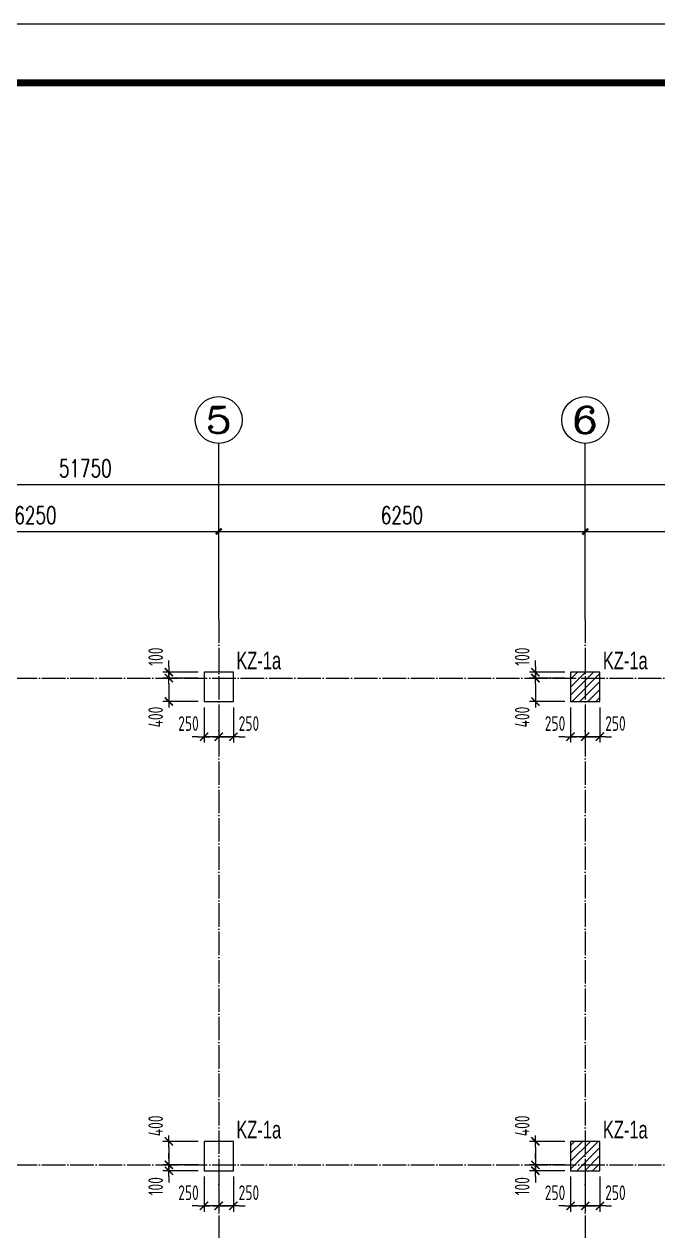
# Model space of a CAD drawing. Extents: x -441005 to 725361, y -182459 to 319313.
# Drawn here: x -4968 to 5838, y -18526 to 2050 of the extents above; entities that cross this region are included whole.
import ezdxf
from ezdxf.enums import TextEntityAlignment as Align

# ---------------------------------------------------------------- set-up
doc = ezdxf.new("R2010")
doc.units = 0
doc.header["$LTSCALE"] = 100
doc.linetypes.add('DOTE', pattern=[2.42, 2, -0.2, 0.02, -0.2])
doc.layers.get('0').update_dxf_attribs({"linetype": 'CONTINUOUS'})
doc.layers.get('Defpoints').update_dxf_attribs({"linetype": 'CONTINUOUS'})
for name, color, linetype in [('AXIS', 3, 'CONTINUOUS'), ('AXIS_TEXT', 7, 'CONTINUOUS'), ('COLU', 7, 'CONTINUOUS'), ('DOTE', 8, 'DOTE'), ('S审图修改', 2, 'CONTINUOUS'), ('TEXT', 7, 'CONTINUOUS'), ('图框', 7, 'CONTINUOUS')]:
    doc.layers.add(name, color=color, linetype=linetype)
doc.layers.add('COLU-平法定位', color=3, linetype='ByLayer', lineweight=18)
doc.styles.add('_TCH_AXIS', font='COMPLEX', dxfattribs={"bigfont": 'GBCBIG'})
doc.styles.add('_TCH_DIM_T3', font='simplex_.ttf', dxfattribs={"width": 0.705882, "bigfont": 'GBCBIG'})
doc.styles.add('BW_Dim', font='Bweng.shx', dxfattribs={"width": 0.7, "bigfont": 'hztxt.shx'})
doc.styles.add('COMPLEX', font='COMPLEX')
doc.styles.add('TCCAD_Dimension', font='Tssdeng.shx', dxfattribs={"width": 0.7, "bigfont": 'hztxt.shx'})
doc.dimstyles.new('_TCH_ARCH&&100', dxfattribs={"dimtxt": 297.5, "dimasz": 100, "dimexe": 250, "dimexo": 300, "dimgap": 126.25, "dimtad": 1, "dimdec": 0, "dimzin": 0, "dimdsep": 46, "dimtxsty": '_TCH_DIM_T3', "dimblk": 'ARCHTICK', "dimcen": 0.09, "dimclrt": 7, "dimazin": 2, "dimtfac": 1, "dimtdec": 0, "dimtix": 1, "dimtmove": 2, "dimatfit": 3, "dimfxl": 0, "dimtolj": 1, "dimtzin": 0, "dimarcsym": 0})
doc.dimstyles.new('TCCAD_100_100', dxfattribs={"dimtxt": 250, "dimasz": 100, "dimexe": 100, "dimexo": 100, "dimgap": 100, "dimtad": 1, "dimdec": 0, "dimzin": 0, "dimdsep": 46, "dimtxsty": 'TCCAD_Dimension', "dimblk": '_TCDBK100_100', "dimcen": 0, "dimclrt": 7, "dimadec": 0, "dimazin": 0, "dimtfac": 1, "dimtdec": 0, "dimtix": 1, "dimtmove": 2, "dimatfit": 3, "dimfxl": 0, "dimtolj": 1, "dimtzin": 0, "dimarcsym": 0})

# ---------------------------------------------------------------- blocks, each defined once
blk = doc.blocks.new('_AXISO')
blk.add_circle((0, 0), 0.5)
at = {"layer": 'AXIS_TEXT', "style": 'COMPLEX', "width": 1.041667}
blk.add_attdef('A', text='', height=0.56, dxfattribs=at).set_placement((-0.25, -0.28), (0.25, -0.28), align=Align.FIT)
blk = doc.blocks.new('_ArchTick')
at = {"color": 0, "linetype": 'ByBlock', "const_width": 0.4}
blk.add_lwpolyline([(-0.5, -0.5), (0.5, 0.5)], dxfattribs=at)
blk = doc.blocks.new('*D629')
at = {"layer": 'AXIS', "color": 0, "lineweight": -2}
for p, q in [((-7900, -7800), (-7900, -6350)), ((-1650, -7800), (-1650, -6350)), ((-7900, -6600), (-1650, -6600))]:
    blk.add_line(p, q, dxfattribs=at)
at = {"layer": 'Defpoints', "color": 0}
for p in [(-1650, -6600), (-7900, -8100), (-1650, -8100)]:
    blk.add_point(p, dxfattribs=at)
at = {"layer": 'AXIS', "color": 0, "lineweight": -2, "xscale": 100, "yscale": 100, "zscale": 100, "rotation": 180}
blk.add_blockref('_ArchTick', (-7900, -6600), dxfattribs=at)
at = {"layer": 'AXIS', "color": 0, "lineweight": -2, "xscale": 100, "yscale": 100, "zscale": 100}
blk.add_blockref('_ArchTick', (-1650, -6600), dxfattribs=at)
at = {"layer": 'AXIS', "color": 7, "insert": (-4775, -6324), "char_height": 297.5, "attachment_point": 5, "style": '_TCH_DIM_T3'}
blk.add_mtext('\\A1;6250', dxfattribs=at)
blk = doc.blocks.new('*D630')
at = {"layer": 'AXIS', "color": 0, "lineweight": -2}
for p, q in [((-1650, -7800), (-1650, -6350)), ((4600, -7800), (4600, -6350)), ((-1650, -6600), (4600, -6600))]:
    blk.add_line(p, q, dxfattribs=at)
at = {"layer": 'Defpoints', "color": 0}
for p in [(4600, -6600), (-1650, -8100), (4600, -8100)]:
    blk.add_point(p, dxfattribs=at)
at = {"layer": 'AXIS', "color": 0, "lineweight": -2, "xscale": 100, "yscale": 100, "zscale": 100, "rotation": 180}
blk.add_blockref('_ArchTick', (-1650, -6600), dxfattribs=at)
at = {"layer": 'AXIS', "color": 0, "lineweight": -2, "xscale": 100, "yscale": 100, "zscale": 100}
blk.add_blockref('_ArchTick', (4600, -6600), dxfattribs=at)
at = {"layer": 'AXIS', "color": 7, "insert": (1475, -6324), "char_height": 297.5, "attachment_point": 5, "style": '_TCH_DIM_T3'}
blk.add_mtext('\\A1;6250', dxfattribs=at)
blk = doc.blocks.new('*D631')
at = {"layer": 'AXIS', "color": 0, "lineweight": -2}
for p, q in [((4600, -7800), (4600, -6350)), ((10850, -7800), (10850, -6350)), ((4600, -6600), (10850, -6600))]:
    blk.add_line(p, q, dxfattribs=at)
at = {"layer": 'Defpoints', "color": 0}
for p in [(10850, -6600), (4600, -8100), (10850, -8100)]:
    blk.add_point(p, dxfattribs=at)
at = {"layer": 'AXIS', "color": 0, "lineweight": -2, "xscale": 100, "yscale": 100, "zscale": 100, "rotation": 180}
blk.add_blockref('_ArchTick', (4600, -6600), dxfattribs=at)
at = {"layer": 'AXIS', "color": 0, "lineweight": -2, "xscale": 100, "yscale": 100, "zscale": 100}
blk.add_blockref('_ArchTick', (10850, -6600), dxfattribs=at)
at = {"layer": 'AXIS', "color": 7, "insert": (7725, -6324), "char_height": 297.5, "attachment_point": 5, "style": '_TCH_DIM_T3'}
blk.add_mtext('\\A1;6250', dxfattribs=at)
blk = doc.blocks.new('*D639')
at = {"layer": 'AXIS', "color": 0, "lineweight": -2}
for p, q in [((-29800, -7800), (-29800, -5550)), ((21950, -7800), (21950, -5550)), ((-29800, -5800), (21950, -5800))]:
    blk.add_line(p, q, dxfattribs=at)
at = {"layer": 'Defpoints', "color": 0}
for p in [(21950, -5800), (-29800, -8100), (21950, -8100)]:
    blk.add_point(p, dxfattribs=at)
at = {"layer": 'AXIS', "color": 0, "lineweight": -2, "xscale": 100, "yscale": 100, "zscale": 100, "rotation": 180}
blk.add_blockref('_ArchTick', (-29800, -5800), dxfattribs=at)
at = {"layer": 'AXIS', "color": 0, "lineweight": -2, "xscale": 100, "yscale": 100, "zscale": 100}
blk.add_blockref('_ArchTick', (21950, -5800), dxfattribs=at)
at = {"layer": 'AXIS', "color": 7, "insert": (-3925, -5524), "char_height": 297.5, "attachment_point": 5, "style": '_TCH_DIM_T3'}
blk.add_mtext('\\A1;51750', dxfattribs=at)
blk = doc.blocks.new('_TCDBK100_100')
blk.add_line((-1, 0), (1, 0))
at = {"const_width": 0.25}
blk.add_lwpolyline([(-0.7, -0.7), (0.7, 0.7)], dxfattribs=at)
blk = doc.blocks.new('*D685')
at = {"layer": 'COLU-平法定位', "color": 0, "linetype": 'Continuous', "lineweight": -2}
for p, q in [((3750, -8900), (3750, -8800)), ((4250, -9000), (3650, -9000)), ((3750, -9000), (3750, -9100)), ((4250, -9100), (3650, -9100)), ((3750, -9200), (3750, -9300))]:
    blk.add_line(p, q, dxfattribs=at)
at = {"layer": 'Defpoints', "color": 0, "linetype": 'Continuous'}
for p in [(4350, -9000), (3750, -9100), (4350, -9100)]:
    blk.add_point(p, dxfattribs=at)
at = {"layer": 'COLU-平法定位', "color": 0, "linetype": 'Continuous', "lineweight": -2, "xscale": 100, "yscale": 100, "zscale": 100}
for p, rotation in [((3750, -9000), 270), ((3750, -9100), 90)]:
    blk.add_blockref('_TCDBK100_100', p, dxfattribs=dict(at, rotation=rotation))
at = {"layer": 'COLU-平法定位', "color": 7, "linetype": 'Continuous', "insert": (3525, -8735), "char_height": 250, "attachment_point": 5, "rotation": 90, "style": 'TCCAD_Dimension'}
blk.add_mtext('\\A1;100', dxfattribs=at)
blk = doc.blocks.new('*D686')
at = {"layer": 'COLU-平法定位', "color": 0, "linetype": 'Continuous', "lineweight": -2}
for p, q in [((4250, -9100), (3650, -9100)), ((3750, -9200), (3750, -9400)), ((4250, -9500), (3650, -9500))]:
    blk.add_line(p, q, dxfattribs=at)
at = {"layer": 'Defpoints', "color": 0, "linetype": 'Continuous'}
for p in [(4350, -9100), (3750, -9500), (4350, -9500)]:
    blk.add_point(p, dxfattribs=at)
at = {"layer": 'COLU-平法定位', "color": 0, "linetype": 'Continuous', "lineweight": -2, "xscale": 100, "yscale": 100, "zscale": 100}
for p, rotation in [((3750, -9100), 90), ((3750, -9500), 270)]:
    blk.add_blockref('_TCDBK100_100', p, dxfattribs=dict(at, rotation=rotation))
at = {"layer": 'COLU-平法定位', "color": 7, "linetype": 'Continuous', "insert": (3525, -9765), "char_height": 250, "attachment_point": 5, "rotation": 90, "style": 'TCCAD_Dimension'}
blk.add_mtext('\\A1;400', dxfattribs=at)
blk = doc.blocks.new('*D687')
at = {"layer": 'COLU-平法定位', "color": 0, "linetype": 'Continuous', "lineweight": -2}
for p, q in [((4600, -9600), (4600, -10200)), ((4850, -9600), (4850, -10200)), ((4500, -10100), (4400, -10100)), ((4850, -10100), (4600, -10100)), ((4950, -10100), (5050, -10100))]:
    blk.add_line(p, q, dxfattribs=at)
at = {"layer": 'Defpoints', "color": 0, "linetype": 'Continuous'}
for p in [(4600, -9500), (4850, -9500), (4600, -10100)]:
    blk.add_point(p, dxfattribs=at)
at = {"layer": 'COLU-平法定位', "color": 0, "linetype": 'Continuous', "lineweight": -2, "xscale": 100, "yscale": 100, "zscale": 100}
for p, rotation in [((4600, -10100), 2.334537313969202e-08), ((4850, -10100), 180.0000000233454)]:
    blk.add_blockref('_TCDBK100_100', p, dxfattribs=dict(at, rotation=rotation))
at = {"layer": 'COLU-平法定位', "color": 7, "linetype": 'Continuous', "insert": (5115, -9875), "char_height": 250, "attachment_point": 5, "rotation": 0, "style": 'TCCAD_Dimension'}
blk.add_mtext('\\A1;250', dxfattribs=at)
blk = doc.blocks.new('*D688')
at = {"layer": 'COLU-平法定位', "color": 0, "linetype": 'Continuous', "lineweight": -2}
for p, q in [((4350, -9600), (4350, -10200)), ((4600, -9600), (4600, -10200)), ((4250, -10100), (4150, -10100)), ((4600, -10100), (4350, -10100)), ((4700, -10100), (4800, -10100))]:
    blk.add_line(p, q, dxfattribs=at)
at = {"layer": 'Defpoints', "color": 0, "linetype": 'Continuous'}
for p in [(4350, -9500), (4600, -9500), (4350, -10100)]:
    blk.add_point(p, dxfattribs=at)
at = {"layer": 'COLU-平法定位', "color": 0, "linetype": 'Continuous', "lineweight": -2, "xscale": 100, "yscale": 100, "zscale": 100}
for p, rotation in [((4350, -10100), 2.334537313969202e-08), ((4600, -10100), 180.0000000233454)]:
    blk.add_blockref('_TCDBK100_100', p, dxfattribs=dict(at, rotation=rotation))
at = {"layer": 'COLU-平法定位', "color": 7, "linetype": 'Continuous', "insert": (4085, -9875), "char_height": 250, "attachment_point": 5, "rotation": 0, "style": 'TCCAD_Dimension'}
blk.add_mtext('\\A1;250', dxfattribs=at)
blk = doc.blocks.new('*D689')
at = {"layer": 'COLU-平法定位', "color": 0, "linetype": 'Continuous', "lineweight": -2}
for p, q in [((4250, -17000), (3650, -17000)), ((3750, -17100), (3750, -17300)), ((4250, -17400), (3650, -17400))]:
    blk.add_line(p, q, dxfattribs=at)
at = {"layer": 'Defpoints', "color": 0, "linetype": 'Continuous'}
for p in [(4350, -17000), (3750, -17400), (4350, -17400)]:
    blk.add_point(p, dxfattribs=at)
at = {"layer": 'COLU-平法定位', "color": 0, "linetype": 'Continuous', "lineweight": -2, "xscale": 100, "yscale": 100, "zscale": 100}
for p, rotation in [((3750, -17000), 90), ((3750, -17400), 270)]:
    blk.add_blockref('_TCDBK100_100', p, dxfattribs=dict(at, rotation=rotation))
at = {"layer": 'COLU-平法定位', "color": 7, "linetype": 'Continuous', "insert": (3525, -16735), "char_height": 250, "attachment_point": 5, "rotation": 90, "style": 'TCCAD_Dimension'}
blk.add_mtext('\\A1;400', dxfattribs=at)
blk = doc.blocks.new('*D690')
at = {"layer": 'COLU-平法定位', "color": 0, "linetype": 'Continuous', "lineweight": -2}
for p, q in [((3750, -17300), (3750, -17200)), ((4250, -17400), (3650, -17400)), ((3750, -17400), (3750, -17500)), ((4250, -17500), (3650, -17500)), ((3750, -17600), (3750, -17700))]:
    blk.add_line(p, q, dxfattribs=at)
at = {"layer": 'Defpoints', "color": 0, "linetype": 'Continuous'}
for p in [(4350, -17400), (3750, -17500), (4350, -17500)]:
    blk.add_point(p, dxfattribs=at)
at = {"layer": 'COLU-平法定位', "color": 0, "linetype": 'Continuous', "lineweight": -2, "xscale": 100, "yscale": 100, "zscale": 100}
for p, rotation in [((3750, -17400), 270), ((3750, -17500), 90)]:
    blk.add_blockref('_TCDBK100_100', p, dxfattribs=dict(at, rotation=rotation))
at = {"layer": 'COLU-平法定位', "color": 7, "linetype": 'Continuous', "insert": (3525, -17765), "char_height": 250, "attachment_point": 5, "rotation": 90, "style": 'TCCAD_Dimension'}
blk.add_mtext('\\A1;100', dxfattribs=at)
blk = doc.blocks.new('*D691')
at = {"layer": 'COLU-平法定位', "color": 0, "linetype": 'Continuous', "lineweight": -2}
for p, q in [((4600, -17600), (4600, -18200)), ((4850, -17600), (4850, -18200)), ((4500, -18100), (4400, -18100)), ((4850, -18100), (4600, -18100)), ((4950, -18100), (5050, -18100))]:
    blk.add_line(p, q, dxfattribs=at)
at = {"layer": 'Defpoints', "color": 0, "linetype": 'Continuous'}
for p in [(4600, -17500), (4850, -17500), (4600, -18100)]:
    blk.add_point(p, dxfattribs=at)
at = {"layer": 'COLU-平法定位', "color": 0, "linetype": 'Continuous', "lineweight": -2, "xscale": 100, "yscale": 100, "zscale": 100}
for p, rotation in [((4600, -18100), 2.334537313969202e-08), ((4850, -18100), 180.0000000233454)]:
    blk.add_blockref('_TCDBK100_100', p, dxfattribs=dict(at, rotation=rotation))
at = {"layer": 'COLU-平法定位', "color": 7, "linetype": 'Continuous', "insert": (5115, -17875), "char_height": 250, "attachment_point": 5, "rotation": 0, "style": 'TCCAD_Dimension'}
blk.add_mtext('\\A1;250', dxfattribs=at)
blk = doc.blocks.new('*D692')
at = {"layer": 'COLU-平法定位', "color": 0, "linetype": 'Continuous', "lineweight": -2}
for p, q in [((4350, -17600), (4350, -18200)), ((4600, -17600), (4600, -18200)), ((4250, -18100), (4150, -18100)), ((4600, -18100), (4350, -18100)), ((4700, -18100), (4800, -18100))]:
    blk.add_line(p, q, dxfattribs=at)
at = {"layer": 'Defpoints', "color": 0, "linetype": 'Continuous'}
for p in [(4350, -17500), (4600, -17500), (4350, -18100)]:
    blk.add_point(p, dxfattribs=at)
at = {"layer": 'COLU-平法定位', "color": 0, "linetype": 'Continuous', "lineweight": -2, "xscale": 100, "yscale": 100, "zscale": 100}
for p, rotation in [((4350, -18100), 2.334537313969202e-08), ((4600, -18100), 180.0000000233454)]:
    blk.add_blockref('_TCDBK100_100', p, dxfattribs=dict(at, rotation=rotation))
at = {"layer": 'COLU-平法定位', "color": 7, "linetype": 'Continuous', "insert": (4085, -17875), "char_height": 250, "attachment_point": 5, "rotation": 0, "style": 'TCCAD_Dimension'}
blk.add_mtext('\\A1;250', dxfattribs=at)
blk = doc.blocks.new('*D697')
at = {"layer": 'COLU-平法定位', "color": 0, "linetype": 'Continuous', "lineweight": -2}
for p, q in [((-2500, -8900), (-2500, -8800)), ((-2000, -9000), (-2600, -9000)), ((-2500, -9000), (-2500, -9100)), ((-2000, -9100), (-2600, -9100)), ((-2500, -9200), (-2500, -9300))]:
    blk.add_line(p, q, dxfattribs=at)
at = {"layer": 'Defpoints', "color": 0, "linetype": 'Continuous'}
for p in [(-1900, -9000), (-2500, -9100), (-1900, -9100)]:
    blk.add_point(p, dxfattribs=at)
at = {"layer": 'COLU-平法定位', "color": 0, "linetype": 'Continuous', "lineweight": -2, "xscale": 100, "yscale": 100, "zscale": 100}
for p, rotation in [((-2500, -9000), 270), ((-2500, -9100), 90)]:
    blk.add_blockref('_TCDBK100_100', p, dxfattribs=dict(at, rotation=rotation))
at = {"layer": 'COLU-平法定位', "color": 7, "linetype": 'Continuous', "insert": (-2725, -8735), "char_height": 250, "attachment_point": 5, "rotation": 90, "style": 'TCCAD_Dimension'}
blk.add_mtext('\\A1;100', dxfattribs=at)
blk = doc.blocks.new('*D698')
at = {"layer": 'COLU-平法定位', "color": 0, "linetype": 'Continuous', "lineweight": -2}
for p, q in [((-2000, -9100), (-2600, -9100)), ((-2500, -9200), (-2500, -9400)), ((-2000, -9500), (-2600, -9500))]:
    blk.add_line(p, q, dxfattribs=at)
at = {"layer": 'Defpoints', "color": 0, "linetype": 'Continuous'}
for p in [(-1900, -9100), (-2500, -9500), (-1900, -9500)]:
    blk.add_point(p, dxfattribs=at)
at = {"layer": 'COLU-平法定位', "color": 0, "linetype": 'Continuous', "lineweight": -2, "xscale": 100, "yscale": 100, "zscale": 100}
for p, rotation in [((-2500, -9100), 90), ((-2500, -9500), 270)]:
    blk.add_blockref('_TCDBK100_100', p, dxfattribs=dict(at, rotation=rotation))
at = {"layer": 'COLU-平法定位', "color": 7, "linetype": 'Continuous', "insert": (-2725, -9765), "char_height": 250, "attachment_point": 5, "rotation": 90, "style": 'TCCAD_Dimension'}
blk.add_mtext('\\A1;400', dxfattribs=at)
blk = doc.blocks.new('*D699')
at = {"layer": 'COLU-平法定位', "color": 0, "linetype": 'Continuous', "lineweight": -2}
for p, q in [((-1650, -9600), (-1650, -10200)), ((-1400, -9600), (-1400, -10200)), ((-1750, -10100), (-1850, -10100)), ((-1400, -10100), (-1650, -10100)), ((-1300, -10100), (-1200, -10100))]:
    blk.add_line(p, q, dxfattribs=at)
at = {"layer": 'Defpoints', "color": 0, "linetype": 'Continuous'}
for p in [(-1650, -9500), (-1400, -9500), (-1650, -10100)]:
    blk.add_point(p, dxfattribs=at)
at = {"layer": 'COLU-平法定位', "color": 0, "linetype": 'Continuous', "lineweight": -2, "xscale": 100, "yscale": 100, "zscale": 100}
for p, rotation in [((-1650, -10100), 2.334537313969202e-08), ((-1400, -10100), 180.0000000233454)]:
    blk.add_blockref('_TCDBK100_100', p, dxfattribs=dict(at, rotation=rotation))
at = {"layer": 'COLU-平法定位', "color": 7, "linetype": 'Continuous', "insert": (-1135, -9875), "char_height": 250, "attachment_point": 5, "rotation": 0, "style": 'TCCAD_Dimension'}
blk.add_mtext('\\A1;250', dxfattribs=at)
blk = doc.blocks.new('*D700')
at = {"layer": 'COLU-平法定位', "color": 0, "linetype": 'Continuous', "lineweight": -2}
for p, q in [((-1900, -9600), (-1900, -10200)), ((-1650, -9600), (-1650, -10200)), ((-2000, -10100), (-2100, -10100)), ((-1650, -10100), (-1900, -10100)), ((-1550, -10100), (-1450, -10100))]:
    blk.add_line(p, q, dxfattribs=at)
at = {"layer": 'Defpoints', "color": 0, "linetype": 'Continuous'}
for p in [(-1900, -9500), (-1650, -9500), (-1900, -10100)]:
    blk.add_point(p, dxfattribs=at)
at = {"layer": 'COLU-平法定位', "color": 0, "linetype": 'Continuous', "lineweight": -2, "xscale": 100, "yscale": 100, "zscale": 100}
for p, rotation in [((-1900, -10100), 2.334537313969202e-08), ((-1650, -10100), 180.0000000233454)]:
    blk.add_blockref('_TCDBK100_100', p, dxfattribs=dict(at, rotation=rotation))
at = {"layer": 'COLU-平法定位', "color": 7, "linetype": 'Continuous', "insert": (-2165, -9875), "char_height": 250, "attachment_point": 5, "rotation": 0, "style": 'TCCAD_Dimension'}
blk.add_mtext('\\A1;250', dxfattribs=at)
blk = doc.blocks.new('*D701')
at = {"layer": 'COLU-平法定位', "color": 0, "linetype": 'Continuous', "lineweight": -2}
for p, q in [((-2000, -17000), (-2600, -17000)), ((-2500, -17100), (-2500, -17300)), ((-2000, -17400), (-2600, -17400))]:
    blk.add_line(p, q, dxfattribs=at)
at = {"layer": 'Defpoints', "color": 0, "linetype": 'Continuous'}
for p in [(-1900, -17000), (-2500, -17400), (-1900, -17400)]:
    blk.add_point(p, dxfattribs=at)
at = {"layer": 'COLU-平法定位', "color": 0, "linetype": 'Continuous', "lineweight": -2, "xscale": 100, "yscale": 100, "zscale": 100}
for p, rotation in [((-2500, -17000), 90), ((-2500, -17400), 270)]:
    blk.add_blockref('_TCDBK100_100', p, dxfattribs=dict(at, rotation=rotation))
at = {"layer": 'COLU-平法定位', "color": 7, "linetype": 'Continuous', "insert": (-2725, -16735), "char_height": 250, "attachment_point": 5, "rotation": 90, "style": 'TCCAD_Dimension'}
blk.add_mtext('\\A1;400', dxfattribs=at)
blk = doc.blocks.new('*D702')
at = {"layer": 'COLU-平法定位', "color": 0, "linetype": 'Continuous', "lineweight": -2}
for p, q in [((-2500, -17300), (-2500, -17200)), ((-2000, -17400), (-2600, -17400)), ((-2500, -17400), (-2500, -17500)), ((-2000, -17500), (-2600, -17500)), ((-2500, -17600), (-2500, -17700))]:
    blk.add_line(p, q, dxfattribs=at)
at = {"layer": 'Defpoints', "color": 0, "linetype": 'Continuous'}
for p in [(-1900, -17400), (-2500, -17500), (-1900, -17500)]:
    blk.add_point(p, dxfattribs=at)
at = {"layer": 'COLU-平法定位', "color": 0, "linetype": 'Continuous', "lineweight": -2, "xscale": 100, "yscale": 100, "zscale": 100}
for p, rotation in [((-2500, -17400), 270), ((-2500, -17500), 90)]:
    blk.add_blockref('_TCDBK100_100', p, dxfattribs=dict(at, rotation=rotation))
at = {"layer": 'COLU-平法定位', "color": 7, "linetype": 'Continuous', "insert": (-2725, -17765), "char_height": 250, "attachment_point": 5, "rotation": 90, "style": 'TCCAD_Dimension'}
blk.add_mtext('\\A1;100', dxfattribs=at)
blk = doc.blocks.new('*D703')
at = {"layer": 'COLU-平法定位', "color": 0, "linetype": 'Continuous', "lineweight": -2}
for p, q in [((-1650, -17600), (-1650, -18200)), ((-1400, -17600), (-1400, -18200)), ((-1750, -18100), (-1850, -18100)), ((-1400, -18100), (-1650, -18100)), ((-1300, -18100), (-1200, -18100))]:
    blk.add_line(p, q, dxfattribs=at)
at = {"layer": 'Defpoints', "color": 0, "linetype": 'Continuous'}
for p in [(-1650, -17500), (-1400, -17500), (-1650, -18100)]:
    blk.add_point(p, dxfattribs=at)
at = {"layer": 'COLU-平法定位', "color": 0, "linetype": 'Continuous', "lineweight": -2, "xscale": 100, "yscale": 100, "zscale": 100}
for p, rotation in [((-1650, -18100), 2.334537313969202e-08), ((-1400, -18100), 180.0000000233454)]:
    blk.add_blockref('_TCDBK100_100', p, dxfattribs=dict(at, rotation=rotation))
at = {"layer": 'COLU-平法定位', "color": 7, "linetype": 'Continuous', "insert": (-1135, -17875), "char_height": 250, "attachment_point": 5, "rotation": 0, "style": 'TCCAD_Dimension'}
blk.add_mtext('\\A1;250', dxfattribs=at)
blk = doc.blocks.new('*D704')
at = {"layer": 'COLU-平法定位', "color": 0, "linetype": 'Continuous', "lineweight": -2}
for p, q in [((-1900, -17600), (-1900, -18200)), ((-1650, -17600), (-1650, -18200)), ((-2000, -18100), (-2100, -18100)), ((-1650, -18100), (-1900, -18100)), ((-1550, -18100), (-1450, -18100))]:
    blk.add_line(p, q, dxfattribs=at)
at = {"layer": 'Defpoints', "color": 0, "linetype": 'Continuous'}
for p in [(-1900, -17500), (-1650, -17500), (-1900, -18100)]:
    blk.add_point(p, dxfattribs=at)
at = {"layer": 'COLU-平法定位', "color": 0, "linetype": 'Continuous', "lineweight": -2, "xscale": 100, "yscale": 100, "zscale": 100}
for p, rotation in [((-1900, -18100), 2.334537313969202e-08), ((-1650, -18100), 180.0000000233454)]:
    blk.add_blockref('_TCDBK100_100', p, dxfattribs=dict(at, rotation=rotation))
at = {"layer": 'COLU-平法定位', "color": 7, "linetype": 'Continuous', "insert": (-2165, -17875), "char_height": 250, "attachment_point": 5, "rotation": 0, "style": 'TCCAD_Dimension'}
blk.add_mtext('\\A1;250', dxfattribs=at)
blk = doc.blocks.new('A2+1_2')
at = {"layer": '图框'}
blk.add_lwpolyline([(0, 0), (89100, 0), (89100, 42000), (0, 42000)], close=True, dxfattribs=at)
at = {"layer": '图框', "const_width": 120}
blk.add_lwpolyline([(2500, 1000), (88100, 1000), (88100, 41000), (2500, 41000)], close=True, dxfattribs=at)

msp = doc.modelspace()

# ---------------------------------------------------------------- hatches: boundary and pattern name
at = {"layer": 'S审图修改'}
h = msp.add_hatch(dxfattribs=at)
h.set_pattern_fill('ANSI31', color=256, scale=30, style=0)
h.paths.add_polyline_path([(4850, -9500), (4850, -9000), (4350, -9000), (4350, -9500)])
h = msp.add_hatch(dxfattribs=at)
h.set_pattern_fill('ANSI31', color=256, scale=30, style=0)
h.paths.add_polyline_path([(4850, -17500), (4850, -17000), (4350, -17000), (4350, -17500)])

# ---------------------------------------------------------------- linework, layer by layer
at = {"layer": 'AXIS'}
for p, q in [((-1650, -8100), (-1650, -5100)), ((4600, -8100), (4600, -5100))]:
    msp.add_line(p, q, dxfattribs=at)
at = {"layer": 'COLU'}
for points in [[(-1400, -9500), (-1400, -9000), (-1900, -9000), (-1900, -9500)], [(4850, -9500), (4850, -9000), (4350, -9000), (4350, -9500)], [(-1400, -17500), (-1400, -17000), (-1900, -17000), (-1900, -17500)], [(4850, -17500), (4850, -17000), (4350, -17000), (4350, -17500)]]:
    msp.add_lwpolyline(points, close=True, dxfattribs=at)
at = {"layer": 'DOTE', "ltscale": 2}
for p, q in [((-1650, -8100), (-1650, -23600)), ((4600, -8100), (4600, -23600)), ((-30800, -9100), (23400, -9100)), ((-30800, -17400), (23400, -17400))]:
    msp.add_line(p, q, dxfattribs=at)

# ---------------------------------------------------------------- block references
msp.add_blockref('A2+1_2', (-40300, -39950))
at = {"layer": 'AXIS'}
ref = msp.add_blockref('_AXISO', (-1650, -4700), dxfattribs=dict(at, xscale=800, yscale=800, zscale=800))
ref.add_attrib('A', '5', dxfattribs={"layer": 'AXIS_TEXT', "height": 452.5, "style": '_TCH_AXIS', "width": 1.5}).set_placement((-1876.3, -4926.3), (-1423.7, -4926.3), align=Align.FIT)
ref = msp.add_blockref('_AXISO', (4600, -4700), dxfattribs=dict(at, xscale=800, yscale=800, zscale=800))
ref.add_attrib('A', '6', dxfattribs={"layer": 'AXIS_TEXT', "height": 452.5, "style": '_TCH_AXIS', "width": 1.5}).set_placement((4373.7, -4926.3), (4826.3, -4926.3), align=Align.FIT)

# ---------------------------------------------------------------- texts
at = {"layer": 'TEXT', "style": 'BW_Dim', "width": 0.7}
for p in [(-1350, -8950), (4900, -8950), (-1350, -16949.2), (4900, -16949.2)]:
    msp.add_text('KZ-1a', height=300, dxfattribs=at).set_placement(p)

# ---------------------------------------------------------------- dimensions: what is measured, and where the dimension line sits
at = {"layer": 'AXIS'}
for p1, p2, distance, picture, middle in [((-29800, -8100), (21950, -8100), 2300, '*D639', (-3925, -5523.6)), ((-7900, -8100), (-1650, -8100), 1500, '*D629', (-4775, -6323.6)), ((-1650, -8100), (4600, -8100), 1500, '*D630', (1475, -6323.6)), ((4600, -8100), (10850, -8100), 1500, '*D631', (7725, -6323.6))]:
    dim = msp.add_aligned_dim(p1=p1, p2=p2, distance=distance, dimstyle='_TCH_ARCH&&100', dxfattribs=at)
    dim.commit()
    dim.dimension.update_dxf_attribs({"geometry": picture, "text_midpoint": middle})
at = {"layer": 'COLU-平法定位', "linetype": 'Continuous'}
for base, p1, p2, angle, picture, middle in [((-2500, -9100), (-1900, -9000), (-1900, -9100), 270, '*D697', (-2725, -8735)), ((3750, -9100), (4350, -9000), (4350, -9100), 270, '*D685', (3525, -8735)), ((-2500, -9500), (-1900, -9100), (-1900, -9500), 270, '*D698', (-2725, -9765)), ((3750, -9500), (4350, -9100), (4350, -9500), 270, '*D686', (3525, -9765)), ((-1900, -10100), (-1650, -9500), (-1900, -9500), 180, '*D700', (-2165, -9875)), ((-1650, -10100), (-1400, -9500), (-1650, -9500), 180, '*D699', (-1135, -9875)), ((4350, -10100), (4600, -9500), (4350, -9500), 180, '*D688', (4085, -9875)), ((4600, -10100), (4850, -9500), (4600, -9500), 180, '*D687', (5115, -9875)), ((-2500, -17400), (-1900, -17000), (-1900, -17400), 270, '*D701', (-2725, -16735)), ((3750, -17400), (4350, -17000), (4350, -17400), 270, '*D689', (3525, -16735)), ((-2500, -17500), (-1900, -17400), (-1900, -17500), 270, '*D702', (-2725, -17765)), ((3750, -17500), (4350, -17400), (4350, -17500), 270, '*D690', (3525, -17765)), ((-1900, -18100), (-1650, -17500), (-1900, -17500), 180, '*D704', (-2165, -17875)), ((-1650, -18100), (-1400, -17500), (-1650, -17500), 180, '*D703', (-1135, -17875)), ((4350, -18100), (4600, -17500), (4350, -17500), 180, '*D692', (4085, -17875)), ((4600, -18100), (4850, -17500), (4600, -17500), 180, '*D691', (5115, -17875))]:
    dim = msp.add_linear_dim(base=base, p1=p1, p2=p2, angle=angle, dimstyle='TCCAD_100_100', dxfattribs=at)
    dim.commit()
    dim.dimension.update_dxf_attribs({"geometry": picture, "text_midpoint": middle, "dimtype": 160})

doc.saveas('drawing.dxf')
